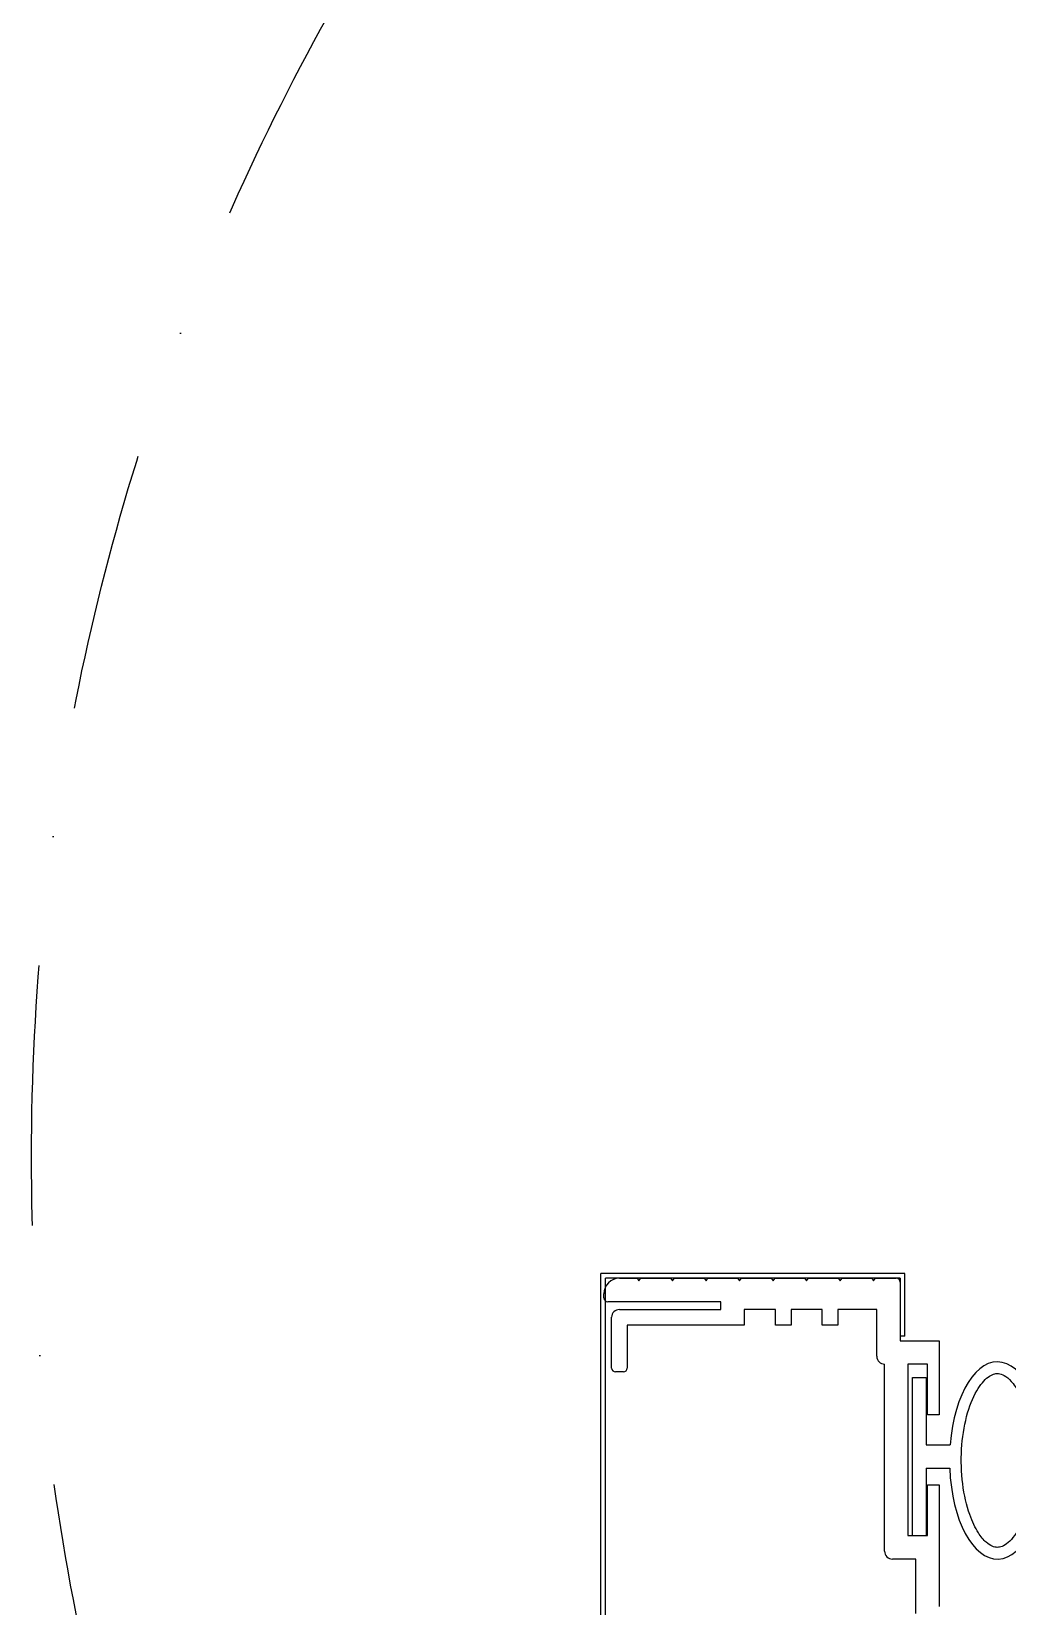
# Model space of a CAD drawing. Header units: millimetres. Extents: x 232323 to 272954, y -5343 to 8721.
# Drawn here: x 249759 to 250134, y 4576 to 5182 of the extents above; entities that cross this region are included whole.
import ezdxf

# ---------------------------------------------------------------- set-up
doc = ezdxf.new("R2010")
doc.units = ezdxf.units.MM
doc.header["$MEASUREMENT"] = 0
doc.linetypes.add('DASHDOTX2', pattern=[2, 1, -0.5, 0, -0.5])
doc.layers.get('0').update_dxf_attribs({"linetype": 'CONTINUOUS'})
doc.layers.add('A-MKXS-MAK2', color=3, linetype='DASHDOTX2', lineweight=25)

msp = doc.modelspace()

# ---------------------------------------------------------------- linework, layer by layer
for p, q in [((250094.82, 4704.05), (249977.82, 4704.05)), ((249977.82, 4160.63), (249977.82, 4704.05)), ((250093.02, 4702.25), (249979.62, 4702.25)), ((249979.62, 4158.55), (249979.62, 4702.25)), ((249985.02, 4702.25), (249991.77, 4702.25)), ((249991.77, 4702.25), (249992.52, 4701.35)), ((249992.52, 4701.35), (249993.27, 4702.25)), ((249993.27, 4702.25), (250004.67, 4702.25)), ((250004.67, 4702.25), (250005.42, 4701.35)), ((250005.42, 4701.35), (250006.17, 4702.25)), ((250006.17, 4702.25), (250017.57, 4702.25)), ((250017.57, 4702.25), (250018.32, 4701.35)), ((250018.32, 4701.35), (250019.07, 4702.25)), ((250019.07, 4702.25), (250030.47, 4702.25)), ((250030.47, 4702.25), (250031.22, 4701.35)), ((250031.22, 4701.35), (250031.97, 4702.25)), ((250031.97, 4702.25), (250043.37, 4702.25)), ((250043.37, 4702.25), (250044.12, 4701.35)), ((250044.12, 4701.35), (250044.87, 4702.25)), ((250044.87, 4702.25), (250056.27, 4702.25)), ((250056.27, 4702.25), (250057.02, 4701.35)), ((250057.02, 4701.35), (250057.77, 4702.25)), ((250057.77, 4702.25), (250069.17, 4702.25)), ((250069.17, 4702.25), (250069.92, 4701.35)), ((250069.92, 4701.35), (250070.67, 4702.25)), ((250070.67, 4702.25), (250082.07, 4702.25)), ((250082.07, 4702.25), (250082.82, 4701.35)), ((250082.82, 4701.35), (250083.57, 4702.25)), ((250083.57, 4702.25), (250091.52, 4702.25)), ((250093.02, 4702.25), (250093.02, 4678.25)), ((250094.82, 4680.05), (250094.82, 4704.05)), ((249979.02, 4694.75), (249979.02, 4696.25)), ((250024.02, 4693.25), (249980.52, 4693.25)), ((249985.02, 4690.25), (250024.02, 4690.25)), ((250024.02, 4690.25), (250024.02, 4693.25)), ((250045.02, 4690.25), (250033.02, 4690.25)), ((250033.02, 4690.25), (250033.02, 4684.25)), ((250045.02, 4684.25), (250045.02, 4690.25)), ((250063.02, 4690.25), (250051.02, 4690.25)), ((250051.02, 4690.25), (250051.02, 4684.25)), ((250063.02, 4684.25), (250063.02, 4690.25)), ((250084.02, 4690.25), (250069.02, 4690.25)), ((250069.02, 4690.25), (250069.02, 4684.25)), ((250084.02, 4672.25), (250084.02, 4690.25)), ((249982.02, 4667.75), (249982.02, 4687.25)), ((250033.02, 4684.25), (249988.02, 4684.25)), ((249988.02, 4684.25), (249988.02, 4667.75)), ((250051.02, 4684.25), (250045.02, 4684.25)), ((250069.02, 4684.25), (250063.02, 4684.25)), ((250094.82, 4680.05), (250093.02, 4680.05)), ((250093.02, 4678.25), (250108.02, 4678.25)), ((250108.02, 4678.25), (250108.02, 4649.75)), ((249986.52, 4666.25), (249983.52, 4666.25)), ((250087.02, 4597.25), (250087.02, 4669.25)), ((250103.52, 4669.25), (250096.02, 4669.25)), ((250096.02, 4669.25), (250096.02, 4603.25)), ((250103.52, 4649.75), (250103.52, 4669.25)), ((250097.81, 4603.25), (250097.81, 4664.1)), ((250097.81, 4664.1), (250103.02, 4664.1)), ((250103.02, 4664.1), (250103.02, 4638.18)), ((250108.02, 4649.75), (250103.52, 4649.75)), ((250103.02, 4638.18), (250112.25, 4638.18)), ((250103.02, 4629.18), (250103.02, 4603.25)), ((250103.02, 4629.18), (250112.08, 4629.18)), ((250103.52, 4622.75), (250108.02, 4622.75)), ((250103.52, 4603.25), (250103.52, 4622.75)), ((250108.02, 4622.75), (250108.02, 4575.99)), ((250096.02, 4603.25), (250103.52, 4603.25)), ((250099.02, 4594.25), (250090.02, 4594.25)), ((250099.02, 4573.25), (250099.02, 4594.25))]:
    msp.add_line(p, q)
for centre, radius, start, end in [((249985.02, 4696.25), 6, 90, 180), ((250091.52, 4700.75), 1.5, 0, 90), ((249980.52, 4694.75), 1.5, 180, 270), ((249985.02, 4687.25), 3, 90, 180), ((250087.02, 4672.25), 3, 180, 270), ((249983.52, 4667.75), 1.5, 180, 270), ((249986.52, 4667.75), 1.5, 270, 0), ((250090.02, 4597.25), 3, 180, 270)]:
    msp.add_arc(centre, radius, start, end)
msp.add_ellipse((250130.42, 4632.18), major_axis=(0, 37.93), ratio=0.485028, start_param=1.649975, end_param=7.695122)
msp.add_open_spline([(250130.42, 4665.6), (250130.42, 4665.6), (250129.88, 4665.6), (250129.35, 4665.51), (250128.16, 4665.08), (250127.51, 4664.73), (250126.11, 4663.68), (250125.38, 4662.98), (250123.9, 4661.22), (250123.16, 4660.16), (250120.95, 4656.3), (250119.59, 4652.92), (250117.58, 4645.22), (250116.91, 4640.91), (250116.39, 4632.06), (250116.53, 4627.52), (250117.61, 4618.91), (250118.55, 4614.86), (250120.74, 4608.64), (250121.88, 4606.26), (250124.09, 4602.81), (250125.13, 4601.59), (250126.94, 4599.98), (250127.72, 4599.49), (250129.13, 4598.88), (250129.75, 4598.76), (250130.96, 4598.74), (250131.57, 4598.85), (250132.96, 4599.4), (250133.73, 4599.86), (250135.35, 4601.26), (250136.21, 4602.19), (250137.89, 4604.52), (250138.71, 4605.92), (250140.98, 4610.68), (250142.25, 4614.64), (250143.93, 4623.37), (250144.35, 4628.14), (250144.26, 4637.63), (250143.75, 4642.36), (250142.06, 4650.21), (250141, 4653.47), (250138.75, 4658.44), (250137.61, 4660.33), (250135.52, 4662.95), (250134.58, 4663.83), (250132.84, 4665.03), (250132.06, 4665.36), (250131.03, 4665.57), (250130.72, 4665.6), (250130.42, 4665.6)], degree=3, knots=[0, 0, 0, 0, 0.087564, 0.175129, 0.175129, 0.350257, 0.350257, 0.525386, 0.525386, 0.700514, 0.700514, 1.075201, 1.075201, 1.449888, 1.449888, 1.824575, 1.824575, 2.199263, 2.199263, 2.493141, 2.493141, 2.734652, 2.734652, 2.934693, 2.934693, 3.134733, 3.134733, 3.334774, 3.334774, 3.534815, 3.534815, 3.734855, 3.734855, 3.934896, 3.934896, 4.333573, 4.333573, 4.73225, 4.73225, 5.130926, 5.130926, 5.463431, 5.463431, 5.736438, 5.736438, 5.959264, 5.959264, 6.18209, 6.18209, 6.283185, 6.283185, 6.283185, 6.283185])
at = {"layer": 'A-MKXS-MAK2', "ltscale": 100}
msp.add_circle((250658.82, 4749.05), 900, dxfattribs=at)

doc.saveas('drawing.dxf')
